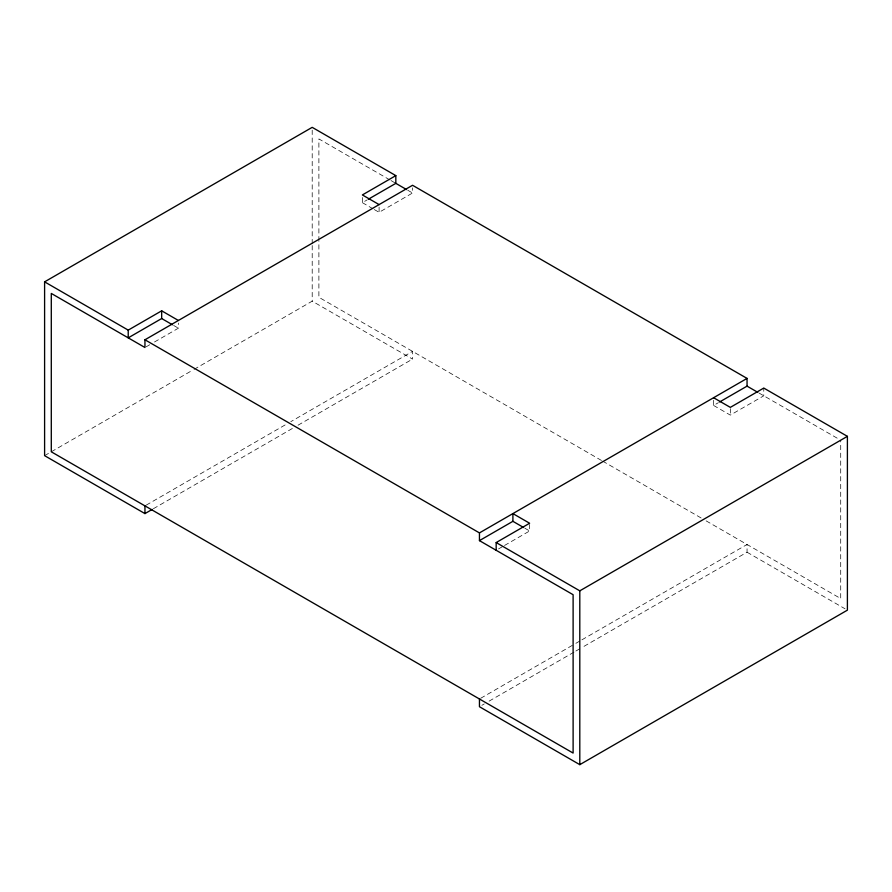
<?xml version="1.0" encoding="UTF-8"?>
<svg xmlns="http://www.w3.org/2000/svg" width="892" height="892" viewBox="0 0 892 892"><rect width="100%" height="100%" fill="white"/><g stroke="black" fill="none" stroke-linecap="round" stroke-linejoin="round"><path stroke-width="0.67" stroke-dasharray="4.46 3.34" d="M362.375 197.511L362.375 202.662L367.158 199.908M146.143 346.821L149.733 344.747M154.506 341.993L178.4 328.189L178.4 323.049M374.317 209.564L379.1 212.318L412.55 193.006L412.55 187.855M44.6 455.656L192.862 370.057M194.066 369.366L312.2 301.162L412.55 359.097L412.55 351.37L290.803 421.66M146.154 505.173L285.986 424.447M153.391 508.719L293.212 427.993M298.04 425.205L412.55 359.097M713.6 400.296L713.6 405.447L718.383 402.682M498.561 548.903L503.344 546.149M504.538 545.458L529.625 530.974L529.625 524.529M713.6 405.447L730.325 415.103L763.775 395.792L763.775 388.065M480.654 698.291L574.682 644.013M575.886 643.31L580.703 640.534M581.907 639.832L747.05 544.488L747.05 552.215L581.907 647.559M481.858 705.327L484.267 703.933M489.095 701.145L574.682 651.74M575.886 651.037L580.703 648.261M389.815 179.883L318.89 138.94L318.89 238.956M391.019 180.574L395.825 183.351M407.767 190.252L412.55 193.006M758.992 393.026L839.506 439.511M362.375 202.662L373.124 208.873M601.453 460.439L318.89 297.292L318.89 240.338M602.658 461.131L701.324 518.096M706.141 520.872L840.71 598.565L840.71 440.202M747.05 552.215L845.014 608.779M173.617 325.435L178.4 328.189M524.842 528.209L529.625 530.974M730.325 408.659L730.325 415.103M379.1 207.167L379.1 212.318M312.2 130.132L312.2 244.152M312.2 245.545L312.2 301.162"/><path stroke-width="1.34" d="M152.186 509.421L144.95 513.591L44.6 455.656L44.6 281.85L312.2 127.344L395.825 175.624L395.825 183.351L368.351 199.217M44.6 281.85L128.225 330.129L161.675 310.817L178.4 320.473M395.825 175.624L362.375 194.935L379.1 204.591M172.424 324.744L161.675 318.533L128.225 337.856L128.225 330.129M144.95 339.785L479.45 532.903L479.45 540.63L573.11 594.708L573.11 753.06L51.29 451.798L51.29 293.435L144.95 347.512L144.95 339.785L412.55 185.28L747.05 378.409L747.05 386.136L719.576 401.991M479.45 532.903L747.05 378.409M479.45 540.63L512.9 521.318L523.649 527.529M496.175 550.286L496.175 542.559L529.625 523.247L512.9 513.591L512.9 521.318M496.175 542.559L579.8 590.838L847.4 436.344L847.4 610.15L579.8 764.656L479.45 706.72L479.45 698.993M847.4 436.344L763.775 388.065L730.325 407.376L713.6 397.72M395.825 183.351L406.574 189.561M747.05 386.136L757.799 392.335M579.8 590.838L579.8 764.656M161.675 310.817L161.675 318.533M144.95 505.864L144.95 513.591"/></g></svg>
